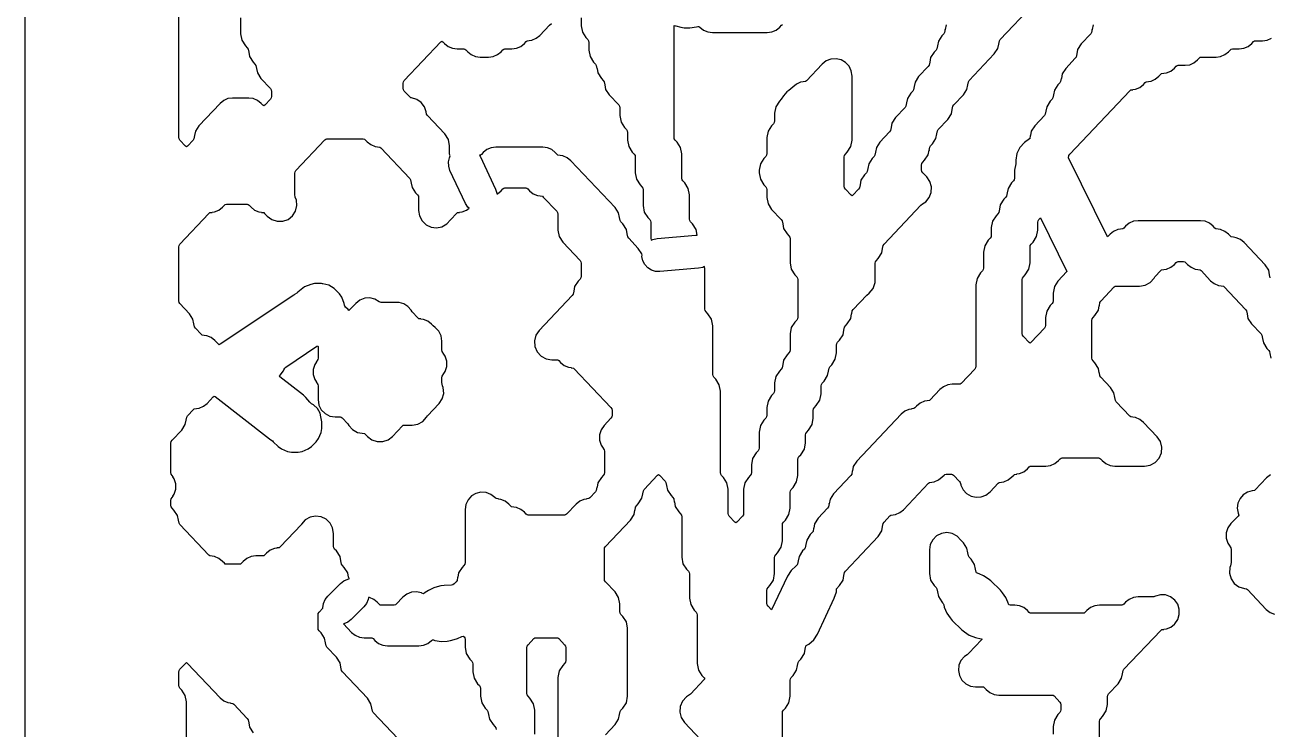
# Model space of a CAD drawing. Header units: millimetres. Extents: x 10 to 410, y 18 to 283.
# Drawn here: x 148 to 184, y 59.62 to 79.97 of the extents above; entities that cross this region are included whole.
import ezdxf

# ---------------------------------------------------------------- set-up
doc = ezdxf.new("R2010")
doc.units = ezdxf.units.MM
doc.layers.add('CUT', color=1, linetype='Continuous')

msp = doc.modelspace()

# ---------------------------------------------------------------- linework, layer by layer
at = {"layer": 'CUT'}
for points in [[(211.2679, 144), (198.134, 144), (198.134, 147), (190.134, 147), (190.134, 144), (169.134, 144), (169.134, 147), (161.134, 147), (161.134, 144), (148, 144), (148, 24), (161.134, 24), (161.134, 21), (169.134, 21), (169.134, 24), (190.134, 24), (190.134, 21), (198.134, 21), (198.134, 24), (211.2679, 24)], [(177.7675, 72.4078), (177.732, 72.2228), (177.732, 71.9969), (177.7236, 71.9527), (177.6994, 71.9149), (177.6452, 71.8577), (177.5438, 71.6989), (177.5083, 71.5139), (177.5083, 71.288), (177.4998, 71.2439), (177.4756, 71.206), (177.0888, 70.7975), (177.0608, 70.7762), (177.0328, 70.7975), (176.8697, 70.9697), (176.8455, 71.0076), (176.837, 71.0517), (176.837, 72.6107), (176.8455, 72.6549), (176.8697, 72.6927), (176.9238, 72.7499), (177.0253, 72.9087), (177.0608, 73.0937), (177.0608, 73.5558), (177.0692, 73.6), (177.0935, 73.6379), (177.1476, 73.695), (177.249, 73.8538), (177.2845, 74.0388), (177.2845, 74.2647), (177.293, 74.3089), (177.3172, 74.3467), (177.3608, 74.3928), (178.1301, 72.8423), (177.869, 72.5666)]]:
    msp.add_lwpolyline(points, close=True, dxfattribs=at)
for points in [[(154.2376, 80.1719), (154.2376, 79.7097), (154.2731, 79.5247), (154.3745, 79.3659), (154.4286, 79.3088), (154.4529, 79.2709), (154.4703, 79.1801), (154.4722, 79.1804), (154.4968, 79.0521), (154.5983, 78.8934), (154.6524, 78.8362), (154.6766, 78.7983), (154.694, 78.7075), (154.696, 78.7079), (154.7206, 78.5795), (154.822, 78.4208), (155.0999, 78.1273), (155.1241, 78.0895), (155.1326, 78.0453), (155.1326, 77.9041), (155.1241, 77.8599), (155.0999, 77.822), (154.9368, 77.6498), (154.9088, 77.6285), (154.8808, 77.6498), (154.833, 77.7003), (154.7278, 77.7849), (154.6037, 77.8383), (154.47, 77.8565), (154.0052, 77.8565), (153.8714, 77.8383), (153.7474, 77.7849), (153.6421, 77.7003), (153.032, 77.056), (152.9305, 76.8973), (152.9059, 76.7689), (152.904, 76.7693), (152.8866, 76.6785), (152.8623, 76.6406), (152.6993, 76.4684), (152.6713, 76.4471), (152.6433, 76.4684), (152.4802, 76.6406), (152.456, 76.6785), (152.4475, 76.7226), (152.4475, 85.1339)], [(178.8863, 79.969), (178.8617, 79.8407), (178.8598, 79.841), (178.8424, 79.7502), (178.8181, 79.7123), (178.5403, 79.4189), (178.4388, 79.2601), (178.4142, 79.1318), (178.4123, 79.1322), (178.3948, 79.0413), (178.3706, 79.0035), (178.0927, 78.71), (177.9913, 78.5513), (177.9667, 78.4229), (177.9648, 78.4233), (177.9473, 78.3325), (177.9231, 78.2946), (177.869, 78.2374), (177.7675, 78.0787), (177.7429, 77.9504), (177.741, 77.9507), (177.7236, 77.8599), (177.6994, 77.822), (177.6452, 77.7649), (177.5438, 77.6061), (177.5192, 77.4778), (177.5172, 77.4782), (177.4998, 77.3873), (177.4756, 77.3495), (177.1977, 77.056), (177.0963, 76.8973), (177.0717, 76.7689), (177.0697, 76.7693), (177.0523, 76.6785), (177.0496, 76.6742), (176.8994, 76.5734), (176.7707, 76.4258), (176.6845, 76.25), (176.6468, 76.0579), (176.6535, 75.9594), (176.6488, 75.9521), (176.6133, 75.7671), (176.6133, 75.5412), (176.6048, 75.497), (176.5806, 75.4592), (176.5265, 75.402), (176.425, 75.2432), (176.4004, 75.1149), (176.3985, 75.1153), (176.381, 75.0245), (176.3568, 74.9866), (176.3027, 74.9294), (176.2012, 74.7707), (176.1766, 74.6424), (176.1747, 74.6427), (176.1573, 74.5519), (176.1331, 74.514), (176.0789, 74.4569), (175.9775, 74.2981), (175.942, 74.1131), (175.942, 73.8872), (175.9335, 73.843), (175.9093, 73.8052), (175.8552, 73.748), (175.7537, 73.5892), (175.7182, 73.4042), (175.7182, 72.942), (175.7098, 72.8979), (175.6855, 72.86), (175.6314, 72.8028), (175.53, 72.6441), (175.4945, 72.4591), (175.4945, 70.1066), (175.486, 70.0624), (175.4618, 70.0246), (175.0703, 69.6111), (175.0451, 69.5909), (175.013, 69.5865), (174.8146, 69.5865), (174.6808, 69.5683), (174.5568, 69.5149), (174.4515, 69.4303), (174.1752, 69.1385), (174.1501, 69.1183), (174.0844, 69.1093), (174.0849, 69.106), (174.0095, 69.0957), (173.8855, 69.0423), (173.7803, 68.9577), (173.7277, 68.9023), (173.7025, 68.882), (173.6369, 68.8731), (173.6374, 68.8697), (173.562, 68.8594), (173.438, 68.806), (173.3327, 68.7214), (172.0513, 67.3682), (171.9499, 67.2095), (171.9252, 67.0812), (171.9233, 67.0815), (171.9059, 66.9907), (171.8817, 66.9528), (171.38, 66.4231), (171.2786, 66.2643), (171.254, 66.136), (171.252, 66.1364), (171.2346, 66.0456), (171.2104, 66.0077), (170.9325, 65.7142), (170.8311, 65.5555), (170.8065, 65.4272), (170.8045, 65.4275), (170.7871, 65.3367), (170.7629, 65.2988), (170.7088, 65.2417), (170.6073, 65.0829), (170.5827, 64.9546), (170.5808, 64.955), (170.5634, 64.8641), (170.5391, 64.8262), (170.485, 64.7691), (170.3836, 64.6103), (170.3589, 64.482), (170.357, 64.4824), (170.3396, 64.3916), (170.3154, 64.3537), (170.3101, 64.3481), (170.2961, 64.3409), (170.1513, 64.2091), (170.0455, 64.0443), (169.5857, 63.0666), (169.4857, 63.1722), (169.4615, 63.2101), (169.453, 63.2543), (169.453, 63.6318), (169.4615, 63.676), (169.4857, 63.7138), (169.5398, 63.771), (169.6413, 63.9298), (169.6768, 64.1148), (169.6768, 64.5769), (169.6853, 64.6211), (169.7095, 64.659), (169.7636, 64.7161), (169.8651, 64.8749), (169.9006, 65.0599), (169.9006, 65.5221), (169.909, 65.5662), (169.9332, 65.6041), (169.9874, 65.6613), (170.0888, 65.82), (170.1243, 66.0051), (170.1243, 66.4672), (170.1328, 66.5114), (170.157, 66.5493), (170.2111, 66.6064), (170.3126, 66.7652), (170.3481, 66.9502), (170.3481, 67.4124), (170.3565, 67.4565), (170.3807, 67.4944), (170.4349, 67.5516), (170.5363, 67.7103), (170.5718, 67.8954), (170.5718, 68.1212), (170.5803, 68.1654), (170.6045, 68.2033), (170.6586, 68.2604), (170.7601, 68.4192), (170.7956, 68.6042), (170.7956, 68.8301), (170.804, 68.8743), (170.8283, 68.9121), (170.8824, 68.9693), (170.9838, 69.1281), (171.0193, 69.3131), (171.0193, 69.539), (171.0278, 69.5831), (171.052, 69.621), (171.1061, 69.6782), (171.2076, 69.8369), (171.2322, 69.9652), (171.2341, 69.9649), (171.2516, 70.0557), (171.2758, 70.0936), (171.3299, 70.1507), (171.4314, 70.3095), (171.4668, 70.4945), (171.4668, 70.7204), (171.4753, 70.7646), (171.4995, 70.8024), (171.5537, 70.8596), (171.6551, 71.0184), (171.6797, 71.1467), (171.6817, 71.1463), (171.6991, 71.2371), (171.7233, 71.275), (171.7774, 71.3322), (171.8789, 71.4909), (171.9035, 71.6192), (171.9054, 71.6189), (171.9228, 71.7097), (171.947, 71.7476), (172.3386, 72.161), (172.4087, 72.2175), (172.5262, 72.3533), (172.5881, 72.5218), (172.5865, 72.7013), (172.5856, 72.7058), (172.5856, 73.0833), (172.5941, 73.1274), (172.6183, 73.1653), (172.6724, 73.2225), (172.7739, 73.3812), (172.7985, 73.5095), (172.8004, 73.5092), (172.8179, 73.6), (172.8421, 73.6379), (173.9049, 74.7602), (173.9563, 74.8015), (174.0442, 74.8574), (174.145, 74.9811), (174.2017, 75.1302), (174.2085, 75.2896), (174.1648, 75.4431), (174.075, 75.5749), (173.9609, 75.6954), (173.9366, 75.7333), (173.9282, 75.7775), (173.9282, 75.9187), (173.9366, 75.9629), (173.9609, 76.0008), (174.015, 76.0579), (174.1164, 76.2167), (174.141, 76.345), (174.143, 76.3446), (174.1604, 76.4354), (174.1846, 76.4733), (174.2387, 76.5305), (174.3402, 76.6892), (174.3648, 76.8176), (174.3667, 76.8172), (174.3842, 76.908), (174.4084, 76.9459), (174.6863, 77.2393), (174.7877, 77.3981), (174.8123, 77.5264), (174.8142, 77.526), (174.8317, 77.6169), (174.8559, 77.6548), (175.1338, 77.9482), (175.2352, 78.107), (175.2598, 78.2353), (175.2618, 78.2349), (175.2792, 78.3257), (175.3034, 78.3636), (176.0288, 79.1296), (176.1302, 79.2884), (176.1549, 79.4167), (176.1568, 79.4163), (176.1742, 79.5072), (176.1984, 79.5451), (177.1476, 80.5474)], [(159.1369, 58.9782), (158.0741, 60.1005), (158.0499, 60.1384), (158.0325, 60.2292), (158.0306, 60.2289), (158.0059, 60.3572), (157.9045, 60.5159), (157.1791, 61.2819), (157.1549, 61.3198), (157.1375, 61.4107), (157.1355, 61.4103), (157.1109, 61.5386), (157.0095, 61.6974), (156.7316, 61.9908), (156.7074, 62.0287), (156.6899, 62.1195), (156.688, 62.1192), (156.6634, 62.2475), (156.5619, 62.4062), (156.5078, 62.4634), (156.4836, 62.5013), (156.4751, 62.5454), (156.4751, 62.9229), (156.4836, 62.9671), (156.5078, 63.005), (156.6169, 63.1201), (156.6157, 63.1291), (156.6323, 63.2532), (156.6805, 63.3689), (156.757, 63.4682), (157.1228, 63.8324), (157.2224, 63.9084), (157.3383, 63.9561), (157.3707, 63.9603), (157.3612, 64.0098), (157.3593, 64.0094), (157.3347, 64.1378), (157.2332, 64.2965), (157.1791, 64.3537), (157.1549, 64.3916), (157.1375, 64.4824), (157.1355, 64.482), (157.1109, 64.6103), (157.0095, 64.7691), (156.9553, 64.8262), (156.9311, 64.8641), (156.9227, 64.9083), (156.9227, 65.2759), (156.897, 65.4339), (156.8227, 65.5758), (156.7074, 65.6869), (156.5629, 65.7558), (156.404, 65.7755), (156.247, 65.744), (156.108, 65.6645), (156.0013, 65.5451), (155.9949, 65.5351), (155.3797, 64.8854), (155.3545, 64.8651), (155.2888, 64.8562), (155.2893, 64.8528), (155.2139, 64.8425), (155.0899, 64.7892), (154.9847, 64.7046), (154.9322, 64.6491), (154.907, 64.6288), (154.8749, 64.6245), (154.6765, 64.6245), (154.5427, 64.6062), (154.4186, 64.5529), (154.3134, 64.4683), (154.2609, 64.4128), (154.2357, 64.3926), (154.2037, 64.3882), (153.824, 64.3882), (153.7919, 64.3926), (153.7667, 64.4128), (153.7142, 64.4683), (153.609, 64.5529), (153.485, 64.6062), (153.4096, 64.6165), (153.4101, 64.6199), (153.3444, 64.6288), (153.3192, 64.6491), (152.4802, 65.5351), (152.456, 65.573), (152.4386, 65.6638), (152.4366, 65.6635), (152.412, 65.7918), (152.3106, 65.9505), (152.2564, 66.0077), (152.2322, 66.0456), (152.2238, 66.0897), (152.2238, 66.231), (152.2322, 66.2751), (152.282, 66.353), (152.2794, 66.3547), (152.3199, 66.4132), (152.365, 66.5574), (152.365, 66.7084), (152.3199, 66.8526), (152.2794, 66.9111), (152.282, 66.9128), (152.2322, 66.9907), (152.2238, 67.0349), (152.2238, 67.885), (152.2322, 67.9291), (152.2564, 67.967), (152.5343, 68.2604), (152.6358, 68.4192), (152.6604, 68.5475), (152.6623, 68.5471), (152.6797, 68.638), (152.704, 68.6759), (152.8717, 68.853), (152.8969, 68.8733), (152.9625, 68.8822), (152.9621, 68.8856), (153.0374, 68.8959), (153.1615, 68.9492), (153.2667, 69.0338), (153.4475, 69.2248), (153.4734, 69.2451), (153.502, 69.2289), (155.0683, 68.0093), (155.1086, 67.9838), (155.1082, 67.9832), (155.1611, 67.9474), (155.1818, 67.9237), (155.1829, 67.9221), (155.3209, 67.7841), (155.415, 67.7212), (155.5953, 67.6466), (155.7063, 67.6245), (155.9014, 67.6245), (156.0125, 67.6466), (156.1927, 67.7212), (156.2869, 67.7841), (156.4248, 67.9221), (156.4877, 68.0162), (156.5624, 68.1965), (156.5845, 68.3075), (156.5845, 68.5026), (156.5569, 68.6414), (156.5554, 68.6411), (156.533, 68.749), (156.4567, 68.8837), (156.3428, 68.9886), (156.2902, 69.0238), (156.2402, 69.0679), (156.1224, 69.2042), (156.0513, 69.2717), (155.3743, 69.7989), (155.352, 69.8226), (155.3822, 69.8522), (155.4736, 69.9742), (155.485, 70.0068), (155.5116, 70.0551), (155.5398, 70.0813), (156.443, 70.6848), (156.4705, 70.6976), (156.4751, 70.6676), (156.4751, 70.3429), (156.4667, 70.2987), (156.4169, 70.2208), (156.4195, 70.2191), (156.379, 70.1606), (156.3339, 70.0165), (156.3339, 69.8654), (156.379, 69.7212), (156.4195, 69.6628), (156.4169, 69.6611), (156.4667, 69.5831), (156.4751, 69.539), (156.4751, 69.1414), (156.4996, 68.9868), (156.5706, 68.8475), (156.6812, 68.7368), (156.8206, 68.6658), (156.9751, 68.6414), (157.1125, 68.6414), (157.1445, 68.637), (157.1697, 68.6167), (157.3375, 68.4396), (157.3631, 68.3995), (157.4746, 68.2763), (157.6205, 68.1964), (157.7503, 68.1745), (157.7502, 68.1734), (157.8158, 68.1644), (157.841, 68.1442), (157.9021, 68.0796), (158.0309, 67.9816), (158.1843, 67.93), (158.3461, 67.93), (158.4994, 67.9816), (158.6282, 68.0796), (158.9131, 68.3804), (158.9383, 68.4007), (158.9704, 68.4051), (159.1935, 68.4051), (159.3574, 68.4327), (159.5033, 68.5126), (159.6148, 68.6358), (159.6404, 68.6759), (159.9732, 69.0273), (160.0654, 69.1643), (160.1079, 69.3238), (160.0962, 69.4884), (160.0725, 69.544), (160.0552, 69.634), (160.0552, 69.7753), (160.0637, 69.8194), (160.1135, 69.8973), (160.1109, 69.899), (160.1514, 69.9575), (160.1965, 70.1017), (160.1965, 70.2527), (160.1514, 70.3969), (160.1109, 70.4554), (160.1135, 70.4571), (160.0637, 70.535), (160.0552, 70.5792), (160.0552, 70.8307), (160.0319, 70.9818), (159.964, 71.1187), (159.8579, 71.2287), (159.8035, 71.2701), (159.7557, 71.3206), (159.6504, 71.4052), (159.5264, 71.4586), (159.451, 71.4688), (159.4515, 71.4722), (159.3859, 71.4812), (159.3607, 71.5014), (159.1929, 71.6786), (159.1647, 71.7228), (159.0722, 71.8302), (158.9533, 71.9073), (158.8175, 71.948), (158.7127, 71.9487), (158.7127, 71.9494), (158.2991, 71.9494), (158.2671, 71.9537), (158.2466, 71.9702), (158.1184, 72.045), (157.9739, 72.0789), (157.8258, 72.0689), (157.6871, 72.0158), (157.5702, 71.9243), (157.3982, 71.7426), (157.3702, 71.7214), (157.3422, 71.7426), (157.2741, 71.8146), (157.2543, 71.8424), (157.243, 71.8746), (157.2336, 71.9217), (157.159, 72.1019), (157.0961, 72.1961), (156.9581, 72.334), (156.9567, 72.3349), (156.9385, 72.352), (156.7894, 72.4485), (156.616, 72.4867), (156.6057, 72.4871), (156.5727, 72.4937), (156.3776, 72.4937), (156.2665, 72.4716), (156.0863, 72.3969), (155.9842, 72.3287), (155.8915, 72.2487), (155.8596, 72.2135), (155.7973, 72.1762), (155.7981, 72.1749), (155.7737, 72.1619), (153.6498, 70.7427), (153.6143, 70.7271), (153.5831, 70.7502), (153.4905, 70.848), (153.3852, 70.9326), (153.2612, 70.986), (153.1858, 70.9963), (153.1863, 70.9996), (153.1207, 71.0086), (153.0955, 71.0288), (152.9277, 71.206), (152.9035, 71.2439), (152.8861, 71.3347), (152.8841, 71.3343), (152.8595, 71.4627), (152.7581, 71.6214), (152.4802, 71.9149), (152.456, 71.9527), (152.4475, 71.9969), (152.4475, 73.5558), (152.456, 73.6), (152.4802, 73.6379), (153.3192, 74.5239), (153.3444, 74.5442), (153.4101, 74.5531), (153.4096, 74.5565), (153.485, 74.5668), (153.609, 74.6201), (153.7142, 74.7047), (153.7667, 74.7602), (153.7919, 74.7804), (153.824, 74.7848), (154.4274, 74.7848), (154.4594, 74.7804), (154.4846, 74.7602), (154.5372, 74.7047), (154.6424, 74.6201), (154.7664, 74.5668), (154.8418, 74.5565), (154.8413, 74.5531), (154.907, 74.5442), (154.9322, 74.5239), (155.0058, 74.4461), (155.1359, 74.3475), (155.2909, 74.2961), (155.4541, 74.2973), (155.6083, 74.351), (155.7369, 74.4515), (155.8263, 74.5882), (155.8669, 74.7463), (155.8544, 74.9091), (155.8183, 74.9935), (155.8039, 75.0686), (155.8039, 75.6824), (155.8123, 75.7266), (155.8365, 75.7645), (156.6756, 76.6505), (156.7008, 76.6707), (156.7328, 76.6751), (157.7838, 76.6751), (157.8158, 76.6707), (157.841, 76.6505), (157.8935, 76.595), (157.9987, 76.5104), (158.1228, 76.4571), (158.1981, 76.4468), (158.1977, 76.4434), (158.2633, 76.4345), (158.2885, 76.4142), (159.1275, 75.5282), (159.1517, 75.4903), (159.1692, 75.3995), (159.1711, 75.3998), (159.1957, 75.2715), (159.2972, 75.1128), (159.3513, 75.0556), (159.3755, 75.0177), (159.384, 74.9736), (159.384, 74.606), (159.4096, 74.4479), (159.4839, 74.3061), (159.5992, 74.195), (159.7437, 74.1261), (159.9026, 74.1063), (160.0596, 74.1379), (160.1986, 74.2174), (160.3053, 74.3368), (160.3117, 74.3467), (160.4794, 74.5239), (160.5046, 74.5442), (160.5703, 74.5531), (160.5698, 74.5565), (160.6452, 74.5668), (160.7692, 74.6201), (160.8411, 74.6779), (160.8099, 74.7061), (160.742, 74.8114), (160.2907, 75.7653), (160.2524, 75.8846), (160.2462, 76.0098), (160.2726, 76.1323), (160.3002, 76.186), (160.2875, 76.2059), (160.279, 76.2501), (160.279, 76.4759), (160.2435, 76.661), (160.1421, 76.8197), (159.6404, 77.3495), (159.6162, 77.3873), (159.6028, 77.4574), (159.5503, 77.6033), (159.4556, 77.7261), (159.3278, 77.814), (159.1792, 77.8586), (159.1621, 77.8609), (159.1369, 77.8812), (158.9691, 78.0583), (158.9449, 78.0962), (158.9365, 78.1404), (158.9365, 78.2816), (158.9449, 78.3257), (158.9691, 78.3636), (160.0272, 79.481), (160.0552, 79.5023), (160.0832, 79.481), (160.1311, 79.4305), (160.2363, 79.3459), (160.3603, 79.2925), (160.4941, 79.2743), (160.6926, 79.2743), (160.7246, 79.2699), (160.7498, 79.2496), (160.8024, 79.1942), (160.9076, 79.1096), (161.0316, 79.0562), (161.1654, 79.038), (161.4064, 79.038), (161.5402, 79.0562), (161.6642, 79.1096), (161.7695, 79.1942), (161.822, 79.2496), (161.8472, 79.2699), (161.8792, 79.2743), (162.0777, 79.2743), (162.2115, 79.2925), (162.3355, 79.3459), (162.4407, 79.4305), (162.4933, 79.4859), (162.5185, 79.5062), (162.5841, 79.5151), (162.5836, 79.5185), (162.659, 79.5288), (162.783, 79.5821), (162.8883, 79.6668), (163.1645, 79.9585), (163.2242, 80.0065)], [(174.6349, 79.969), (174.6103, 79.8407), (174.6084, 79.841), (174.591, 79.7502), (174.5668, 79.7123), (174.5126, 79.6552), (174.4112, 79.4964), (174.3866, 79.3681), (174.3846, 79.3685), (174.3672, 79.2776), (174.343, 79.2398), (174.2889, 79.1826), (174.1874, 79.0238), (174.1628, 78.8955), (174.1609, 78.8959), (174.1435, 78.8051), (174.1193, 78.7672), (173.8414, 78.4737), (173.7399, 78.315), (173.7153, 78.1867), (173.7134, 78.187), (173.6959, 78.0962), (173.6717, 78.0583), (173.6176, 78.0012), (173.5162, 77.8424), (173.4915, 77.7141), (173.4896, 77.7145), (173.4722, 77.6236), (173.448, 77.5857), (173.1701, 77.2923), (173.0686, 77.1335), (173.044, 77.0052), (173.0421, 77.0056), (173.0247, 76.9148), (173.0005, 76.8769), (172.7226, 76.5834), (172.6211, 76.4247), (172.5965, 76.2964), (172.5946, 76.2967), (172.5772, 76.2059), (172.553, 76.168), (172.4988, 76.1109), (172.3974, 75.9521), (172.3728, 75.8238), (172.3708, 75.8242), (172.3534, 75.7333), (172.3292, 75.6954), (172.2751, 75.6383), (172.1736, 75.4795), (172.149, 75.3512), (172.1471, 75.3516), (172.1296, 75.2608), (172.1054, 75.2229), (171.9424, 75.0507), (171.9144, 75.0294), (171.8864, 75.0507), (171.7233, 75.2229), (171.6991, 75.2608), (171.6906, 75.3049), (171.6906, 76.155), (171.6991, 76.1992), (171.7233, 76.237), (171.7774, 76.2942), (171.8789, 76.453), (171.9144, 76.638), (171.9144, 78.4917), (171.8923, 78.6384), (171.8282, 78.7723), (171.7276, 78.8814), (171.5994, 78.9562), (171.4549, 78.99), (171.3068, 78.98), (171.1682, 78.9269), (171.0513, 78.8355), (170.5951, 78.3537), (170.5699, 78.3335), (170.5043, 78.3245), (170.5048, 78.3212), (170.4294, 78.3109), (170.3054, 78.2575), (170.2001, 78.1729), (170.1476, 78.1174), (170.088, 78.0695), (170.0286, 78.0327), (169.931, 77.9208), (169.8679, 77.822), (169.8137, 77.7649), (169.7123, 77.6061), (169.6768, 77.4211), (169.6768, 77.1952), (169.6683, 77.1511), (169.6441, 77.1132), (169.59, 77.056), (169.4885, 76.8973), (169.453, 76.7122), (169.453, 76.2501), (169.4446, 76.2059), (169.4204, 76.168), (169.3662, 76.1109), (169.2648, 75.9521), (169.2293, 75.7671), (169.2293, 75.6928), (169.2648, 75.5078), (169.3662, 75.3491), (169.4204, 75.2919), (169.4446, 75.254), (169.453, 75.2099), (169.453, 74.984), (169.4885, 74.799), (169.59, 74.6402), (169.8679, 74.3467), (169.8921, 74.3089), (169.9095, 74.218), (169.9114, 74.2184), (169.936, 74.0901), (170.0375, 73.9313), (170.0916, 73.8742), (170.1158, 73.8363), (170.1243, 73.7921), (170.1243, 73.0937), (170.1598, 72.9087), (170.2613, 72.7499), (170.3154, 72.6927), (170.3396, 72.6549), (170.3481, 72.6107), (170.3481, 71.5243), (170.3396, 71.4802), (170.3154, 71.4423), (170.2613, 71.3851), (170.1598, 71.2264), (170.1243, 71.0413), (170.1243, 70.5792), (170.1158, 70.535), (170.0916, 70.4971), (170.0375, 70.44), (169.936, 70.2812), (169.9114, 70.1529), (169.9095, 70.1533), (169.8921, 70.0624), (169.8679, 70.0246), (169.8137, 69.9674), (169.7123, 69.8086), (169.6768, 69.6236), (169.6768, 69.3977), (169.6683, 69.3536), (169.6441, 69.3157), (169.59, 69.2585), (169.4885, 69.0998), (169.453, 68.9147), (169.453, 68.6889), (169.4446, 68.6447), (169.4204, 68.6068), (169.3662, 68.5497), (169.2648, 68.3909), (169.2293, 68.2059), (169.2293, 67.7437), (169.2208, 67.6996), (169.1966, 67.6617), (169.1425, 67.6045), (169.041, 67.4458), (169.0055, 67.2607), (169.0055, 67.0349), (168.9971, 66.9907), (168.9728, 66.9528), (168.9187, 66.8957), (168.8173, 66.7369), (168.7818, 66.5519), (168.7818, 65.8534), (168.7733, 65.8093), (168.7491, 65.7714), (168.586, 65.5992), (168.558, 65.5779), (168.53, 65.5992), (168.3669, 65.7714), (168.3427, 65.8093), (168.3343, 65.8534), (168.3343, 66.5519), (168.2988, 66.7369), (168.1973, 66.8957), (168.1432, 66.9528), (168.119, 66.9907), (168.1105, 67.0349), (168.1105, 69.3873), (168.075, 69.5724), (167.9735, 69.7311), (167.9194, 69.7883), (167.8952, 69.8262), (167.8867, 69.8703), (167.8867, 71.2776), (167.8512, 71.4627), (167.7498, 71.6214), (167.6957, 71.6786), (167.6715, 71.7165), (167.663, 71.7606), (167.663, 72.9316), (167.652, 72.9889), (167.6022, 72.9631), (167.4798, 72.9363), (166.361, 72.8413), (166.2358, 72.8471), (166.1164, 72.8851), (166.0109, 72.9527), (165.9265, 73.0453), (165.8689, 73.1566), (165.8421, 73.279), (165.844, 73.3187), (165.8374, 73.3529), (165.736, 73.5117), (165.4581, 73.8052), (165.4339, 73.843), (165.4165, 73.9339), (165.4145, 73.9335), (165.3899, 74.0618), (165.2885, 74.2206), (165.2343, 74.2777), (165.2101, 74.3156), (165.1927, 74.4064), (165.1908, 74.4061), (165.1662, 74.5344), (165.0647, 74.6931), (163.7833, 76.0463), (163.678, 76.1309), (163.554, 76.1843), (163.4787, 76.1946), (163.4791, 76.198), (163.4135, 76.2069), (163.3883, 76.2272), (163.3358, 76.2826), (163.2305, 76.3672), (163.1065, 76.4206), (162.9727, 76.4388), (161.6129, 76.4388), (161.4791, 76.4206), (161.3551, 76.3672), (161.2499, 76.2826), (161.1973, 76.2272), (161.1722, 76.2069), (161.1412, 76.2027), (161.1585, 76.1759), (161.6098, 75.222), (161.6481, 75.1027), (161.649, 75.0861), (161.6642, 75.0927), (161.7695, 75.1773), (161.822, 75.2328), (161.8472, 75.253), (161.8792, 75.2574), (162.4827, 75.2574), (162.5147, 75.253), (162.5399, 75.2328), (162.5924, 75.1773), (162.6976, 75.0927), (162.8217, 75.0393), (162.897, 75.0291), (162.8966, 75.0257), (162.9622, 75.0167), (162.9874, 74.9965), (163.3789, 74.583), (163.4031, 74.5451), (163.4116, 74.501), (163.4116, 74.0388), (163.4471, 73.8538), (163.5486, 73.695), (164.0502, 73.1653), (164.0744, 73.1274), (164.0829, 73.0833), (164.0829, 72.7058), (164.0744, 72.6616), (164.0502, 72.6237), (163.9961, 72.5666), (163.8946, 72.4078), (163.87, 72.2795), (163.8681, 72.2799), (163.8506, 72.189), (163.8264, 72.1511), (162.8681, 71.1392), (162.7757, 71.0017), (162.7333, 70.8417), (162.7455, 70.6765), (162.8109, 70.5244), (162.9225, 70.402), (163.0679, 70.3228), (163.2312, 70.2954), (163.3777, 70.2954), (163.4097, 70.291), (163.4349, 70.2707), (163.4874, 70.2153), (163.5927, 70.1307), (163.7167, 70.0773), (163.7921, 70.067), (163.7916, 70.0637), (163.8572, 70.0547), (163.8824, 70.0344), (164.9452, 68.9121), (164.9694, 68.8743), (164.9779, 68.8301), (164.9779, 68.6889), (164.9694, 68.6447), (164.9452, 68.6068), (164.7441, 68.3944), (164.658, 68.2703), (164.6129, 68.1262), (164.6129, 67.9751), (164.658, 67.8309), (164.6985, 67.7725), (164.6959, 67.7708), (164.7457, 67.6928), (164.7541, 67.6487), (164.7541, 67.0349), (164.7457, 66.9907), (164.7215, 66.9528), (164.6673, 66.8957), (164.5659, 66.7369), (164.5413, 66.6086), (164.5393, 66.609), (164.5219, 66.5181), (164.4977, 66.4803), (164.3299, 66.3031), (164.3048, 66.2828), (164.2391, 66.2739), (164.2396, 66.2705), (164.1642, 66.2602), (164.0402, 66.2069), (163.935, 66.1223), (163.6587, 65.8305), (163.6335, 65.8103), (163.6014, 65.8059), (162.5505, 65.8059), (162.5185, 65.8103), (162.4933, 65.8305), (162.4407, 65.886), (162.3355, 65.9706), (162.2115, 66.024), (162.1361, 66.0342), (162.1366, 66.0376), (162.0709, 66.0466), (162.0457, 66.0668), (161.9932, 66.1223), (161.888, 66.2069), (161.764, 66.2602), (161.6886, 66.2705), (161.6891, 66.2739), (161.6234, 66.2828), (161.5982, 66.3031), (161.5896, 66.3123), (161.4727, 66.4037), (161.3341, 66.4568), (161.186, 66.4668), (161.0415, 66.433), (160.9133, 66.3582), (160.8127, 66.2491), (160.7485, 66.1152), (160.7265, 65.9685), (160.7265, 64.4357), (160.718, 64.3916), (160.6938, 64.3537), (160.6397, 64.2965), (160.5383, 64.1378), (160.5136, 64.0094), (160.5117, 64.0098), (160.4943, 63.919), (160.4701, 63.8811), (160.4138, 63.8217), (160.377, 63.7953), (160.3329, 63.7846), (160.1271, 63.7749), (160.0301, 63.7607), (159.9186, 63.733), (159.8262, 63.7002), (159.6696, 63.6265), (159.5727, 63.5666), (159.5291, 63.5322), (159.4788, 63.5488), (159.4636, 63.5572), (159.3212, 63.5875), (159.1762, 63.5755), (159.0407, 63.5223), (158.9263, 63.4323), (158.736, 63.2314), (158.7108, 63.2111), (158.6788, 63.2068), (158.2725, 63.2068), (158.2419, 63.2314), (158.1894, 63.2868), (158.0841, 63.3714), (157.9601, 63.4248), (157.9331, 63.4285), (157.9249, 63.367), (157.8767, 63.2513), (157.8002, 63.152), (157.4344, 62.7878), (157.3348, 62.7118), (157.2189, 62.6641), (157.2135, 62.6634), (157.446, 62.4178), (157.5512, 62.3332), (157.6753, 62.2798), (157.809, 62.2616), (158.0341, 62.2616), (158.0648, 62.237), (158.1173, 62.1815), (158.2225, 62.0969), (158.3465, 62.0435), (158.4803, 62.0253), (159.3926, 62.0253), (159.5264, 62.0435), (159.6504, 62.0969), (159.7557, 62.1815), (159.7591, 62.1852), (159.7854, 62.2059), (159.8181, 62.1992), (159.851, 62.1874), (160.0439, 62.1583), (160.2072, 62.166), (160.3042, 62.1802), (160.4156, 62.2079), (160.508, 62.2407), (160.6374, 62.3016), (160.6716, 62.3115), (160.696, 62.2927), (160.718, 62.2582), (160.7265, 62.2141), (160.7265, 61.9882), (160.762, 61.8032), (160.8635, 61.6444), (160.9176, 61.5873), (160.9418, 61.5494), (160.9503, 61.5052), (160.9503, 61.2793), (160.9858, 61.0943), (161.0872, 60.9355), (161.1414, 60.8784), (161.1656, 60.8405), (161.174, 60.7964), (161.174, 60.5705), (161.2095, 60.3854), (161.311, 60.2267), (161.3651, 60.1695), (161.3893, 60.1316), (161.4067, 60.0408), (161.4087, 60.0412), (161.4333, 59.9129), (161.5347, 59.7541), (161.5889, 59.697), (161.6131, 59.6591), (161.6215, 59.6149)], [(164.0829, 80.1719), (164.0829, 79.946), (164.1184, 79.761), (164.2198, 79.6022), (164.2739, 79.5451), (164.2982, 79.5072), (164.3066, 79.463), (164.3066, 79.2372), (164.3421, 79.0521), (164.4436, 78.8934), (164.4977, 78.8362), (164.5219, 78.7983), (164.5393, 78.7075), (164.5413, 78.7079), (164.5659, 78.5795), (164.6673, 78.4208), (164.7215, 78.3636), (164.7457, 78.3257), (164.7631, 78.2349), (164.765, 78.2353), (164.7896, 78.107), (164.8911, 77.9482), (165.169, 77.6548), (165.1932, 77.6169), (165.2017, 77.5727), (165.2017, 77.3469), (165.2372, 77.1618), (165.3386, 77.0031), (165.3927, 76.9459), (165.4169, 76.908), (165.4254, 76.8639), (165.4254, 76.638), (165.4609, 76.453), (165.5624, 76.2942), (165.6165, 76.237), (165.6407, 76.1992), (165.6492, 76.155), (165.6492, 75.6928), (165.6847, 75.5078), (165.7861, 75.3491), (165.8402, 75.2919), (165.8645, 75.254), (165.8729, 75.2099), (165.8729, 74.7477), (165.9084, 74.5627), (166.0099, 74.4039), (166.064, 74.3467), (166.0882, 74.3089), (166.0967, 74.2647), (166.0967, 73.8026), (166.1077, 73.7454), (166.1574, 73.7711), (166.2798, 73.7979), (167.3986, 73.8929), (167.4365, 73.8911), (167.4037, 74.0618), (167.3023, 74.2206), (167.2481, 74.2777), (167.2239, 74.3156), (167.2155, 74.3598), (167.2155, 75.0582), (167.18, 75.2432), (167.0785, 75.402), (167.0244, 75.4592), (167.0002, 75.497), (166.9917, 75.5412), (166.9917, 76.2396), (166.9562, 76.4247), (166.8548, 76.5834), (166.8006, 76.6406), (166.7764, 76.6785), (166.768, 76.7226), (166.768, 79.9178), (166.7736, 79.9509), (166.8086, 79.9412), (166.8225, 79.9375), (166.9665, 79.9017), (167.0635, 79.8875), (167.2268, 79.8799), (167.4197, 79.9089), (167.4526, 79.9207), (167.4854, 79.9274), (167.5116, 79.9067), (167.5151, 79.903), (167.6203, 79.8184), (167.7443, 79.7651), (167.8781, 79.7468), (169.4617, 79.7468), (169.5955, 79.7651), (169.7195, 79.8184), (169.8247, 79.903), (169.8772, 79.9585), (169.9024, 79.9788)], [(184.0057, 72.6616), (183.9883, 72.7524), (183.9864, 72.7521), (183.9617, 72.8804), (183.8603, 73.0391), (183.2501, 73.6835), (183.1449, 73.7681), (183.0209, 73.8214), (182.9455, 73.8317), (182.946, 73.8351), (182.8803, 73.844), (182.8551, 73.8643), (182.8026, 73.9197), (182.6974, 74.0044), (182.5734, 74.0577), (182.498, 74.068), (182.4984, 74.0714), (182.4328, 74.0803), (182.4076, 74.1006), (182.3551, 74.156), (182.2499, 74.2406), (182.1258, 74.294), (181.9921, 74.3122), (180.1847, 74.3122), (180.051, 74.294), (179.9269, 74.2406), (179.8217, 74.156), (179.7692, 74.1006), (179.744, 74.0803), (179.6783, 74.0714), (179.6788, 74.068), (179.6034, 74.0577), (179.4794, 74.0044), (179.3742, 73.9197), (179.3217, 73.8643), (179.3044, 73.8504), (178.1744, 76.1279), (178.188, 76.1992), (178.2122, 76.237), (179.9463, 78.0682), (179.9715, 78.0885), (180.0371, 78.0974), (180.0367, 78.1008), (180.112, 78.1111), (180.2361, 78.1644), (180.3413, 78.249), (180.3938, 78.3045), (180.419, 78.3247), (180.4846, 78.3337), (180.4842, 78.3371), (180.5595, 78.3473), (180.6836, 78.4007), (180.7888, 78.4853), (180.8413, 78.5408), (180.8665, 78.561), (180.9321, 78.57), (180.9317, 78.5734), (181.0071, 78.5836), (181.1311, 78.637), (181.2363, 78.7216), (181.2888, 78.7771), (181.314, 78.7973), (181.3461, 78.8017), (181.5445, 78.8017), (181.6783, 78.8199), (181.8024, 78.8733), (181.9076, 78.9579), (181.9601, 79.0134), (181.9853, 79.0336), (182.0173, 79.038), (182.4396, 79.038), (182.5734, 79.0562), (182.6974, 79.1096), (182.8026, 79.1942), (182.8551, 79.2496), (182.8803, 79.2699), (182.9124, 79.2743), (183.1108, 79.2743), (183.2446, 79.2925), (183.3687, 79.3459), (183.4739, 79.4305), (183.5264, 79.4859), (183.5516, 79.5062), (183.5836, 79.5105), (183.7821, 79.5105), (183.9159, 79.5288), (184.0399, 79.5821)], [(169.9006, 59.389), (169.9006, 60.0875), (169.909, 60.1316), (169.9332, 60.1695), (169.9874, 60.2267), (170.0888, 60.3854), (170.1243, 60.5705), (170.1243, 61.0326), (170.1328, 61.0768), (170.157, 61.1147), (170.2111, 61.1718), (170.3126, 61.3306), (170.3372, 61.4589), (170.3391, 61.4585), (170.3565, 61.5494), (170.3807, 61.5873), (170.4349, 61.6444), (170.5363, 61.8032), (170.5609, 61.9315), (170.5629, 61.9311), (170.5803, 62.0219), (170.5879, 62.0338), (170.6653, 62.0738), (170.8101, 62.2056), (170.9159, 62.3703), (171.4029, 63.4059), (171.4624, 63.5924), (171.4664, 63.6788), (171.5537, 63.771), (171.6551, 63.9298), (171.6797, 64.0581), (171.6817, 64.0577), (171.6991, 64.1485), (171.7233, 64.1864), (172.6724, 65.1887), (172.7739, 65.3475), (172.7985, 65.4758), (172.8004, 65.4754), (172.8179, 65.5662), (172.8421, 65.6041), (173.0098, 65.7813), (173.035, 65.8015), (173.1007, 65.8105), (173.1002, 65.8139), (173.1756, 65.8241), (173.2996, 65.8775), (173.4048, 65.9621), (174.1286, 66.7264), (174.1538, 66.7467), (174.2194, 66.7556), (174.219, 66.759), (174.2943, 66.7693), (174.4184, 66.8227), (174.5236, 66.9073), (174.5761, 66.9627), (174.6013, 66.983), (174.6334, 66.9873), (174.7893, 66.9873), (174.8213, 66.983), (174.8465, 66.9627), (175.0208, 66.7786), (175.0417, 66.7485), (175.061, 66.687), (175.0632, 66.672), (175.1274, 66.5381), (175.228, 66.429), (175.3562, 66.3542), (175.5007, 66.3204), (175.6488, 66.3304), (175.7874, 66.3835), (175.9043, 66.4749), (176.1424, 66.7264), (176.1676, 66.7467), (176.2333, 66.7556), (176.2328, 66.759), (176.3082, 66.7693), (176.4322, 66.8227), (176.5374, 66.9073), (176.5899, 66.9627), (176.6151, 66.983), (176.6808, 66.9919), (176.6803, 66.9953), (176.7557, 67.0056), (176.8797, 67.0589), (176.9849, 67.1435), (177.0375, 67.199), (177.0626, 67.2193), (177.0947, 67.2236), (177.5169, 67.2236), (177.6507, 67.2419), (177.7747, 67.2952), (177.88, 67.3798), (177.9325, 67.4353), (177.9577, 67.4556), (177.9897, 67.4599), (179.0407, 67.4599), (179.0727, 67.4556), (179.0979, 67.4353), (179.1504, 67.3798), (179.2556, 67.2952), (179.3797, 67.2419), (179.5135, 67.2236), (180.3738, 67.2236), (180.5371, 67.251), (180.6825, 67.3303), (180.794, 67.4527), (180.8595, 67.6048), (180.8717, 67.7699), (180.8292, 67.93), (180.7369, 68.0674), (180.3413, 68.4851), (180.2361, 68.5698), (180.112, 68.6231), (180.0367, 68.6334), (180.0371, 68.6368), (179.9715, 68.6457), (179.9463, 68.666), (179.5548, 69.0794), (179.5306, 69.1173), (179.5131, 69.2081), (179.5112, 69.2078), (179.4866, 69.3361), (179.3851, 69.4948), (179.1073, 69.7883), (179.0831, 69.8262), (179.0656, 69.917), (179.0637, 69.9166), (179.0391, 70.0449), (178.9376, 70.2037), (178.8835, 70.2608), (178.8593, 70.2987), (178.8508, 70.3429), (178.8508, 71.4293), (178.8593, 71.4734), (178.8835, 71.5113), (178.9376, 71.5685), (179.0391, 71.7272), (179.0637, 71.8555), (179.0656, 71.8552), (179.0831, 71.946), (179.1073, 71.9839), (179.4988, 72.3973), (179.524, 72.4176), (179.556, 72.4219), (180.2267, 72.4219), (180.3906, 72.4496), (180.5364, 72.5294), (180.648, 72.6527), (180.6736, 72.6927), (180.8413, 72.8699), (180.8665, 72.8901), (180.9321, 72.8991), (180.9317, 72.9025), (181.0071, 72.9127), (181.1311, 72.9661), (181.2363, 73.0507), (181.2888, 73.1062), (181.314, 73.1264), (181.3461, 73.1308), (181.502, 73.1308), (181.534, 73.1264), (181.5592, 73.1062), (181.6117, 73.0507), (181.717, 72.9661), (181.841, 72.9127), (181.9164, 72.9025), (181.9159, 72.8991), (181.9815, 72.8901), (182.0067, 72.8699), (182.283, 72.5781), (182.3882, 72.4935), (182.5123, 72.4402), (182.5876, 72.4299), (182.5872, 72.4265), (182.6528, 72.4176), (182.678, 72.3973), (183.2933, 71.7476), (183.3175, 71.7097), (183.3349, 71.6189), (183.3368, 71.6192), (183.3615, 71.4909), (183.4629, 71.3322), (183.7408, 71.0387), (183.765, 71.0008), (183.7824, 70.91), (183.7844, 70.9104), (183.809, 70.7821), (183.9104, 70.6233), (183.9646, 70.5662), (183.9888, 70.5283), (183.9983, 70.4783), (184.0201, 70.3362)], [(164.7868, 59.4607), (165.0647, 59.7541), (165.1662, 59.9129), (165.1908, 60.0412), (165.1927, 60.0408), (165.2101, 60.1316), (165.2343, 60.1695), (165.2885, 60.2267), (165.3899, 60.3854), (165.4254, 60.5705), (165.4254, 62.535), (165.3899, 62.72), (165.2885, 62.8788), (165.2343, 62.936), (165.2101, 62.9738), (165.2017, 63.018), (165.2017, 63.2439), (165.1662, 63.4289), (165.0647, 63.5877), (164.7868, 63.8811), (164.7626, 63.919), (164.7541, 63.9631), (164.7541, 64.8132), (164.7626, 64.8574), (164.7868, 64.8953), (165.5122, 65.6613), (165.6137, 65.82), (165.6383, 65.9484), (165.6402, 65.948), (165.6576, 66.0388), (165.6818, 66.0767), (165.736, 66.1339), (165.8374, 66.2926), (165.862, 66.4209), (165.864, 66.4206), (165.8814, 66.5114), (165.9056, 66.5493), (166.2924, 66.9578), (166.3204, 66.9791), (166.3484, 66.9578), (166.5115, 66.7856), (166.5357, 66.7477), (166.5532, 66.6569), (166.5551, 66.6572), (166.5797, 66.5289), (166.6811, 66.3701), (166.7353, 66.313), (166.7595, 66.2751), (166.7769, 66.1843), (166.7788, 66.1846), (166.8035, 66.0563), (166.9049, 65.8976), (166.959, 65.8404), (166.9832, 65.8025), (166.9917, 65.7584), (166.9917, 64.5874), (167.0272, 64.4023), (167.1287, 64.2436), (167.1828, 64.1864), (167.207, 64.1485), (167.2155, 64.1044), (167.2155, 63.4059), (167.251, 63.2209), (167.3524, 63.0621), (167.4065, 63.005), (167.4308, 62.9671), (167.4392, 62.9229), (167.4392, 61.5156), (167.4747, 61.3306), (167.5762, 61.1718), (167.6369, 61.1077), (167.656, 61.0802), (167.6369, 61.0526), (167.2435, 60.6372), (167.1584, 60.5725), (167.1266, 60.5554), (167.0139, 60.4332), (166.9476, 60.2808), (166.9348, 60.1151), (166.9771, 59.9544), (167.0697, 59.8164), (167.8541, 58.9881)], [(184.0096, 66.9705), (183.897, 66.8815), (183.573, 66.5394), (183.5478, 66.5191), (183.487, 66.5108), (183.3483, 66.4709), (183.2267, 66.393), (183.1325, 66.2836), (183.0735, 66.1518), (183.0546, 66.0087), (183.0774, 65.8661), (183.0959, 65.8069), (183.0761, 65.7783), (182.8684, 65.559), (182.7823, 65.4349), (182.7372, 65.2907), (182.7372, 65.1397), (182.7823, 64.9955), (182.8228, 64.937), (182.8202, 64.9353), (182.87, 64.8574), (182.8784, 64.8132), (182.8784, 64.4357), (182.86, 64.3393), (182.8413, 64.2953), (182.8301, 64.1295), (182.8738, 63.9691), (182.9677, 63.832), (183.1014, 63.7332), (183.2601, 63.6837), (183.3241, 63.675), (183.3493, 63.6547), (183.8907, 63.083), (184.0017, 62.9949), (184.133, 62.9416)], [(179.0746, 58.2923), (179.0746, 59.8512), (179.0831, 59.8954), (179.1073, 59.9332), (179.1614, 59.9904), (179.2628, 60.1492), (179.2983, 60.3342), (179.2983, 60.5601), (179.3068, 60.6042), (179.331, 60.6421), (179.6089, 60.9355), (179.7104, 61.0943), (179.735, 61.2226), (179.7369, 61.2223), (179.7543, 61.3131), (179.7785, 61.351), (180.8413, 62.4733), (180.8719, 62.4979), (180.8733, 62.4979), (180.9036, 62.502), (180.925, 62.5015), (180.9321, 62.5025), (180.9317, 62.5059), (181.0071, 62.5161), (181.1311, 62.5695), (181.2363, 62.6541), (181.2456, 62.6639), (181.3318, 62.7883), (181.3769, 62.9328), (181.3767, 63.0842), (181.3311, 63.2285), (181.2445, 63.3527), (181.1246, 63.4452), (180.9826, 63.4976), (180.8314, 63.5051), (180.6849, 63.467), (180.6599, 63.4562), (180.6392, 63.443), (180.1847, 63.443), (180.051, 63.4248), (179.9269, 63.3714), (179.8217, 63.2868), (179.7692, 63.2314), (179.744, 63.2111), (179.7119, 63.2068), (179.066, 63.2068), (178.9322, 63.1885), (178.8081, 63.1352), (178.7029, 63.0505), (178.6504, 62.9951), (178.6252, 62.9748), (178.5932, 62.9705), (177.0947, 62.9705), (177.0626, 62.9748), (177.0375, 62.9951), (176.9849, 63.0505), (176.8797, 63.1352), (176.7557, 63.1885), (176.6219, 63.2068), (176.4882, 63.2068), (176.4507, 63.2132), (176.4209, 63.2883), (176.4191, 63.2876), (176.361, 63.4239), (176.2687, 63.5588), (176.2057, 63.6339), (175.9304, 63.9035), (175.854, 63.9648), (175.7171, 64.0542), (175.5882, 64.106), (175.5898, 64.1106), (175.5172, 64.1365), (175.5128, 64.1399), (175.5029, 64.1553), (175.4855, 64.2461), (175.4836, 64.2457), (175.459, 64.374), (175.3575, 64.5328), (175.3034, 64.59), (175.2792, 64.6278), (175.2618, 64.7187), (175.2598, 64.7183), (175.2352, 64.8466), (175.1338, 65.0054), (175.0731, 65.0695), (175.0627, 65.0844), (174.9535, 65.1982), (174.8142, 65.2723), (174.6587, 65.2993), (174.5026, 65.2765), (174.3614, 65.2062), (174.249, 65.0954), (174.1768, 64.9551), (174.1519, 64.7993), (174.1519, 64.1148), (174.1874, 63.9298), (174.2889, 63.771), (174.343, 63.7138), (174.3672, 63.676), (174.3846, 63.5851), (174.3866, 63.5855), (174.4112, 63.4572), (174.5126, 63.2984), (174.5344, 63.2754), (174.5539, 63.2481), (174.5652, 63.2166), (174.5793, 63.1496), (174.6559, 62.9701), (174.7481, 62.8352), (174.8111, 62.7601), (175.0865, 62.4906), (175.1629, 62.4292), (175.2997, 62.3398), (175.4808, 62.2671), (175.6491, 62.2355), (175.6776, 62.2254), (175.6604, 62.2006), (175.294, 61.8137), (175.2427, 61.7724), (175.1636, 61.723), (175.0651, 61.6081), (175.0055, 61.4689), (174.9903, 61.3183), (175.0208, 61.17), (175.0943, 61.0377), (175.2041, 60.9334), (175.34, 60.8668), (175.4896, 60.8439), (175.6843, 60.8439), (175.7164, 60.8395), (175.7415, 60.8193), (175.7941, 60.7638), (175.8993, 60.6792), (176.0233, 60.6258), (176.1571, 60.6076), (177.6981, 60.6076), (177.7302, 60.6032), (177.7554, 60.583), (177.9231, 60.4058), (177.9473, 60.3679), (177.9558, 60.3238), (177.9558, 60.1825), (177.9473, 60.1384), (177.9231, 60.1005), (177.869, 60.0434), (177.7675, 59.8846), (177.732, 59.6996), (177.732, 59.4737)], [(162.7403, 59.4737), (162.7403, 60.1721), (162.7048, 60.3572), (162.6034, 60.5159), (162.5493, 60.5731), (162.525, 60.611), (162.5166, 60.6551), (162.5166, 61.9778), (162.525, 62.0219), (162.5493, 62.0598), (162.717, 62.237), (162.7422, 62.2572), (162.7742, 62.2616), (163.3777, 62.2616), (163.4097, 62.2572), (163.4349, 62.237), (163.6027, 62.0598), (163.6269, 62.0219), (163.6354, 61.9778), (163.6354, 61.6003), (163.6269, 61.5561), (163.6027, 61.5182), (163.5486, 61.4611), (163.4471, 61.3023), (163.4116, 61.1173), (163.4116, 58.9165)], [(152.6713, 59.0011), (152.6713, 60.4084), (152.6358, 60.5935), (152.5343, 60.7522), (152.4802, 60.8094), (152.456, 60.8473), (152.4475, 60.8914), (152.4475, 61.2689), (152.456, 61.3131), (152.4802, 61.351), (152.6433, 61.5232), (152.6713, 61.5445), (152.6993, 61.5232), (153.6421, 60.5275), (153.7474, 60.4429), (153.8714, 60.3895), (153.9468, 60.3793), (153.9463, 60.3759), (154.0119, 60.3669), (154.0371, 60.3467), (154.4286, 59.9332), (154.4529, 59.8954), (154.4703, 59.8045), (154.4722, 59.8049), (154.4968, 59.6766), (154.5983, 59.5178)]]:
    msp.add_lwpolyline(points, dxfattribs=at)

doc.saveas('drawing.dxf')
